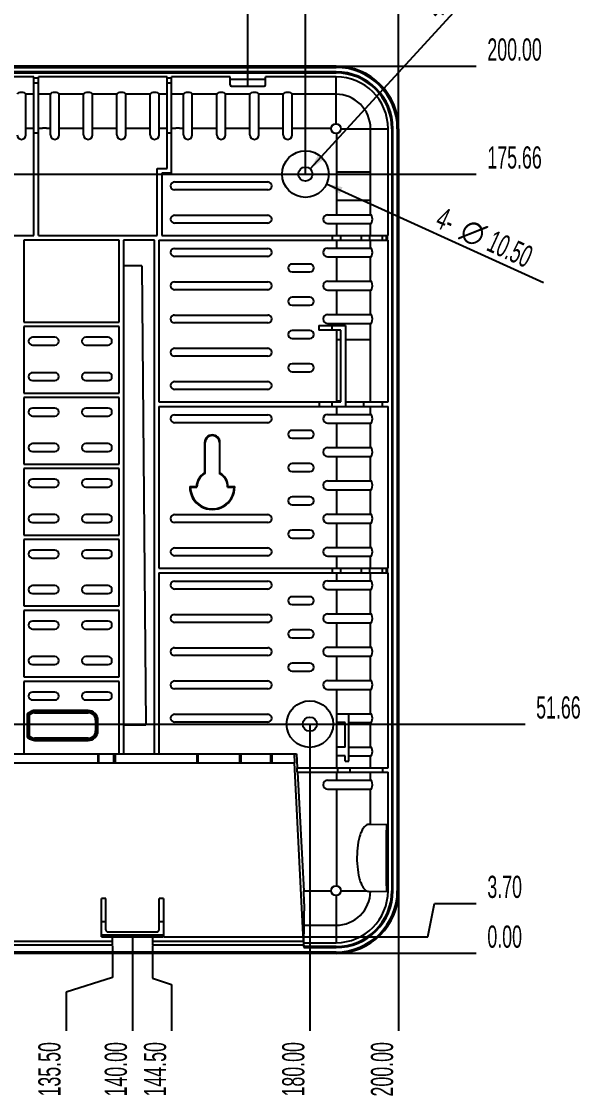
# Model space of a CAD drawing. Header units: millimetres. Extents: x -1 to 407, y -1 to 283.
# Drawn here: x 84 to 147.1, y 97 to 218.3 of the extents above; entities that cross this region are included whole.
import ezdxf
from ezdxf.enums import TextEntityAlignment as Align

# ---------------------------------------------------------------- set-up
doc = ezdxf.new("R2010")
doc.units = ezdxf.units.MM
doc.header["$LTSCALE"] = 23.1
doc.layers.get('0').update_dxf_attribs({"linetype": 'CONTINUOUS'})
doc.styles.get("Standard").update_dxf_attribs({"font": 'txt', "width": 0.6})
doc.styles.add('TEXTSTYLE_13', font='gdt', dxfattribs={"width": 0.6})
doc.dimstyles.new('DIMSTYLE_1', dxfattribs={"dimtxt": 2.5, "dimasz": 1.8, "dimexe": 0.05, "dimexo": 0.0625, "dimtad": 1, "dimlfac": 2, "dimzin": 0, "dimdsep": 46, "dimtxsty": 'Standard', "dimblk": '_FILLED', "dimblk1": '_FILLED', "dimblk2": '_FILLED', "dimcen": 0.09, "dimadec": 0, "dimazin": 0, "dimtol": 1, "dimtp": 0.2, "dimtm": 0.2, "dimtfac": 1, "dimtofl": 0, "dimtmove": 0, "dimatfit": 3, "dimldrblk": '_FILLED', "dimfxl": 1, "dimtolj": 1, "dimtzin": 0, "dimarcsym": 0})
doc.dimstyles.new('DIMSTYLE_2', dxfattribs={"dimtxt": 2.5, "dimasz": 1.8, "dimexe": 0.05, "dimexo": 0.0625, "dimtad": 0, "dimtih": 1, "dimtoh": 1, "dimlfac": 2, "dimzin": 0, "dimdsep": 46, "dimtxsty": 'Standard', "dimblk": '_FILLED', "dimblk1": '_FILLED', "dimblk2": '_FILLED', "dimcen": 0.09, "dimadec": 0, "dimazin": 0, "dimtp": 0.01, "dimtm": 0.01, "dimtfac": 1, "dimtofl": 0, "dimtmove": 0, "dimatfit": 3, "dimldrblk": '_FILLED', "dimfxl": 1, "dimtolj": 1, "dimtzin": 0, "dimarcsym": 0})
doc.dimstyles.new('DIMSTYLE_3', dxfattribs={"dimtxt": 2.5, "dimasz": 1.8, "dimexe": 0.05, "dimexo": 0.0625, "dimtad": 1, "dimlfac": 2, "dimzin": 0, "dimdsep": 46, "dimtxsty": 'Standard', "dimblk": '_FILLED', "dimblk1": '_FILLED', "dimblk2": '_FILLED', "dimcen": 0.09, "dimadec": 0, "dimazin": 0, "dimtp": 0.01, "dimtm": 0.01, "dimtfac": 1, "dimtmove": 0, "dimatfit": 2, "dimldrblk": '_FILLED', "dimfxl": 1, "dimtolj": 1, "dimtzin": 0, "dimarcsym": 0})

# ---------------------------------------------------------------- blocks, each defined once
blk = doc.blocks.new('_FILLED')
at = {"color": 0, "linetype": 'ByBlock'}
blk.add_solid([(0, 0), (-1, 0.222), (-1, -0.222)], dxfattribs=at)
blk = doc.blocks.new('*D2')
at = {"color": 2, "linetype": 'Continuous'}
for p, q in [((26.46, 206.25), (26.46, 233.3)), ((26.46, 233.25), (76.46, 233.25)), ((126.46, 233.25), (76.46, 233.25)), ((126.46, 206.25), (126.46, 233.3))]:
    blk.add_line(p, q, dxfattribs=at)
at = {"color": 2, "linetype": 'Continuous', "xscale": 1.8, "yscale": 1.8, "zscale": 1.8, "rotation": 180}
blk.add_blockref('_FILLED', (26.46, 233.25), dxfattribs=at)
at = {"color": 2, "linetype": 'Continuous', "xscale": 1.8, "yscale": 1.8, "zscale": 1.8}
blk.add_blockref('_FILLED', (126.46, 233.25), dxfattribs=at)
at = {"color": 2, "linetype": 'Continuous', "width": 0.6}
for s, p in [('(1) ', (67.5, 235.12)), ('200.00', (75, 235.12)), ('0.20', (85.42, 235.12))]:
    blk.add_text(s, height=2.5, dxfattribs=at).set_placement(p, align=Align.CENTER)
at = {"color": 2, "linetype": 'Continuous', "style": 'TEXTSTYLE_13'}
blk.add_text('`', height=2.5, dxfattribs=at).set_placement((80.96, 235.12), align=Align.CENTER)
blk = doc.blocks.new('*D4')
at = {"color": 2, "linetype": 'Continuous'}
blk.add_line((126.46, 120.23), (126.46, 104.48), dxfattribs=at)
at = {"color": 2, "linetype": 'Continuous', "width": 0.6}
blk.add_text('200.00', height=2.5, rotation=90, dxfattribs=at).set_placement((125.84, 103.23), align=Align.RIGHT)
blk = doc.blocks.new('*D7')
at = {"color": 2, "linetype": 'Continuous'}
blk.add_line((96.46, 115.03), (96.46, 104.48), dxfattribs=at)
at = {"color": 2, "linetype": 'Continuous', "width": 0.6}
blk.add_text('140.00', height=2.5, rotation=90, dxfattribs=at).set_placement((95.84, 103.23), align=Align.RIGHT)
blk = doc.blocks.new('*D9')
at = {"color": 2, "linetype": 'Continuous'}
blk.add_line((115.96, 201.13), (115.96, 222), dxfattribs=at)
at = {"color": 2, "linetype": 'Continuous', "width": 0.6}
blk.add_text('179.00', height=2.5, rotation=90, dxfattribs=at).set_placement((115.34, 223.25))
blk = doc.blocks.new('*D11')
at = {"color": 2, "linetype": 'Continuous'}
blk.add_line((116.46, 139.01), (116.46, 104.48), dxfattribs=at)
at = {"color": 2, "linetype": 'Continuous', "width": 0.6}
blk.add_text('180.00', height=2.5, rotation=90, dxfattribs=at).set_placement((115.84, 103.23), align=Align.RIGHT)
blk = doc.blocks.new('*D14')
at = {"color": 2, "linetype": 'Continuous'}
blk.add_line((109.46, 211.05), (109.46, 222), dxfattribs=at)
at = {"color": 2, "linetype": 'Continuous', "width": 0.6}
blk.add_text('166.00', height=2.5, rotation=90, dxfattribs=at).set_placement((108.84, 223.25))
blk = doc.blocks.new('*D15')
at = {"color": 2, "linetype": 'Continuous'}
blk.add_line((119.48, 213.24), (135.22, 213.24), dxfattribs=at)
at = {"color": 2, "linetype": 'Continuous', "width": 0.6}
blk.add_text('200.00', height=2.5, dxfattribs=at).set_placement((136.47, 213.87))
blk = doc.blocks.new('*D16')
at = {"color": 2, "linetype": 'Continuous'}
blk.add_line((119.48, 113.24), (135.22, 113.24), dxfattribs=at)
at = {"color": 2, "linetype": 'Continuous', "width": 0.6}
blk.add_text('0.00', height=2.5, dxfattribs=at).set_placement((136.47, 113.87))
blk = doc.blocks.new('*D17')
at = {"color": 2, "linetype": 'Continuous'}
blk.add_line((36.53, 139.07), (140.72, 139.07), dxfattribs=at)
at = {"color": 2, "linetype": 'Continuous', "width": 0.6}
blk.add_text('51.66', height=2.5, dxfattribs=at).set_placement((141.97, 139.7))
blk = doc.blocks.new('*D18')
at = {"color": 2, "linetype": 'Continuous'}
blk.add_line((37.03, 201.07), (135.22, 201.07), dxfattribs=at)
at = {"color": 2, "linetype": 'Continuous', "width": 0.6}
blk.add_text('175.66', height=2.5, dxfattribs=at).set_placement((136.47, 201.7))
blk = doc.blocks.new('*D19')
at = {"color": 2, "linetype": 'Continuous'}
blk.add_line((116.5, 201.66), (145.87, 233.74), dxfattribs=at)
at = {"color": 2, "linetype": 'Continuous', "xscale": 1.8, "yscale": 1.8, "zscale": 1.8, "rotation": 227.526337154}
blk.add_blockref('_FILLED', (116.5, 201.66), dxfattribs=at)
at = {"color": 2, "linetype": 'Continuous', "width": 0.6}
for s, p in [(' HOLES', (139.33, 227.52)), ('3.20', (135.28, 223.1)), ('4-', (131, 218.43))]:
    blk.add_text(s, height=2.5, rotation=47.5263, dxfattribs=at).set_placement(p)
at = {"color": 2, "linetype": 'Continuous', "style": 'TEXTSTYLE_13'}
blk.add_text('n', height=2.5, rotation=47.5263, dxfattribs=at).set_placement((133.03, 220.64))
blk = doc.blocks.new('*D20')
at = {"color": 2, "linetype": 'Continuous'}
blk.add_line((118.35, 199.98), (142.79, 188.87), dxfattribs=at)
at = {"color": 2, "linetype": 'Continuous', "xscale": 1.8, "yscale": 1.8, "zscale": 1.8, "rotation": 155.5446510303}
blk.add_blockref('_FILLED', (118.35, 199.98), dxfattribs=at)
at = {"color": 2, "linetype": 'Continuous', "width": 0.6}
for s, p in [('4-', (130.46, 195.16)), ('10.50', (136.23, 192.54))]:
    blk.add_text(s, height=2.5, rotation=-24.4553, dxfattribs=at).set_placement(p)
at = {"color": 2, "linetype": 'Continuous', "style": 'TEXTSTYLE_13'}
blk.add_text('n', height=2.5, rotation=-24.4553, dxfattribs=at).set_placement((133.19, 193.92))
blk = doc.blocks.new('*D21')
at = {"color": 2, "linetype": 'Continuous'}
for p, q in [((129.75, 115.09), (130.5, 118.86)), ((130.5, 118.86), (135.22, 118.86)), ((100.03, 115.09), (129.75, 115.09))]:
    blk.add_line(p, q, dxfattribs=at)
at = {"color": 2, "linetype": 'Continuous', "width": 0.6}
blk.add_text('3.70', height=2.5, dxfattribs=at).set_placement((136.47, 119.48))
blk = doc.blocks.new('*D24')
at = {"color": 2, "linetype": 'Continuous'}
for p, q in [((94.21, 114.08), (94.21, 110.5)), ((94.21, 110.5), (88.99, 108.86)), ((88.99, 108.86), (88.99, 104.48))]:
    blk.add_line(p, q, dxfattribs=at)
at = {"color": 2, "linetype": 'Continuous', "width": 0.6}
blk.add_text('135.50', height=2.5, rotation=90, dxfattribs=at).set_placement((88.36, 103.23), align=Align.RIGHT)
blk = doc.blocks.new('*D25')
at = {"color": 2, "linetype": 'Continuous'}
for p, q in [((98.71, 114.08), (98.71, 110.43)), ((98.71, 110.43), (100.88, 109.73)), ((100.88, 109.73), (100.88, 104.48))]:
    blk.add_line(p, q, dxfattribs=at)
at = {"color": 2, "linetype": 'Continuous', "width": 0.6}
blk.add_text('144.50', height=2.5, rotation=90, dxfattribs=at).set_placement((100.26, 103.23), align=Align.RIGHT)

msp = doc.modelspace()

# ---------------------------------------------------------------- linework, layer by layer
at = {"color": 7, "linetype": 'Continuous'}
for p, q in [((119.4132, 213.2497), (33.5132, 213.2497)), ((33.5132, 213.0997), (119.4132, 213.0997)), ((119.4132, 212.6035), (33.5132, 212.6035)), ((119.4132, 212.5797), (33.5132, 212.5797)), ((33.5132, 212.4798), (119.4132, 212.4798)), ((119.4132, 213.2497), (119.4132, 213.0997)), ((119.4132, 212.6035), (119.4132, 212.4798)), ((85.3632, 212.0496), (78.4632, 212.0496)), ((85.3632, 194.1414), (85.3632, 212.0496)), ((85.3632, 211.9414), (85.8632, 211.9414)), ((85.8632, 211.8798), (85.3632, 211.8798)), ((85.3632, 211.3805), (85.8632, 211.3805)), ((85.8632, 194.1414), (85.8632, 212.0496)), ((100.3632, 212.0496), (85.8632, 212.0496)), ((100.3632, 201.689), (100.3632, 212.0496)), ((100.3632, 211.9414), (100.8632, 211.9414)), ((100.8632, 211.8798), (100.3632, 211.8798)), ((100.3632, 211.3805), (100.8632, 211.3805)), ((100.8632, 201.189), (100.8632, 212.0496)), ((107.4632, 212.0496), (100.8632, 212.0496)), ((107.4632, 211.1414), (107.4632, 212.0496)), ((111.4632, 211.7414), (107.4632, 211.7414)), ((111.4632, 211.1414), (111.4632, 212.0496)), ((119.4132, 212.0496), (111.4632, 212.0496)), ((119.4132, 206.6471), (119.4132, 212.0496)), ((84.4632, 205.4914), (84.4632, 210.1023)), ((85.3632, 210.0815), (84.4632, 210.0815)), ((87.2132, 210.0815), (85.8632, 210.0815)), ((87.2132, 205.4914), (87.2132, 210.1023)), ((88.2132, 205.4914), (88.2132, 210.1023)), ((90.9632, 210.0815), (88.2132, 210.0815)), ((90.9632, 205.4914), (90.9632, 210.1023)), ((91.9632, 205.4914), (91.9632, 210.1023)), ((94.7132, 210.0815), (91.9632, 210.0815)), ((94.7132, 205.4914), (94.7132, 210.1023)), ((95.7132, 205.4914), (95.7132, 210.1023)), ((98.4632, 210.0815), (95.7132, 210.0815)), ((98.4632, 205.4914), (98.4632, 210.1023)), ((99.4632, 205.4914), (99.4632, 210.1023)), ((100.3632, 210.0815), (99.4632, 210.0815)), ((102.2132, 210.0815), (100.8632, 210.0815)), ((102.2132, 205.4914), (102.2132, 210.1023)), ((103.2132, 205.4914), (103.2132, 210.1023)), ((105.9632, 210.0815), (103.2132, 210.0815)), ((105.9632, 205.4914), (105.9632, 210.1023)), ((106.9632, 205.4914), (106.9632, 210.1023)), ((109.7132, 210.0815), (106.9632, 210.0815)), ((107.6132, 210.9914), (111.3132, 210.9914)), ((109.7132, 205.4914), (109.7132, 210.1023)), ((110.7132, 205.4914), (110.7132, 210.1023)), ((113.4632, 210.0815), (110.7132, 210.0815)), ((113.4632, 205.4914), (113.4632, 210.1023)), ((114.4632, 205.4914), (114.4632, 210.1023)), ((119.4132, 210.0815), (114.4632, 210.0815)), ((84.8125, 206.2367), (85.3632, 206.2358)), ((85.8632, 206.2358), (86.3341, 206.2367)), ((86.7634, 206.2372), (87.2132, 206.2375)), ((88.2132, 206.2393), (90.9632, 206.2377)), ((91.9632, 206.2393), (94.7132, 206.2377)), ((95.7132, 206.2393), (98.4632, 206.2377)), ((99.952, 206.2367), (100.3632, 206.2358)), ((100.8632, 206.2358), (101.3501, 206.2367)), ((101.7634, 206.2372), (102.2132, 206.2375)), ((103.2132, 206.2393), (105.9632, 206.2377)), ((106.9632, 206.2393), (109.7132, 206.2377)), ((110.7132, 206.2393), (113.4632, 206.2377)), ((114.7609, 206.2367), (118.8777, 206.2359)), ((119.8688, 206.1914), (125.2713, 206.1914)), ((123.3033, 196.4914), (123.3033, 206.1914)), ((125.2713, 194.1414), (125.2713, 206.1914)), ((125.7016, 206.1914), (125.8253, 206.1914)), ((125.7016, 206.1914), (125.7016, 120.2914)), ((125.8014, 120.2914), (125.8014, 206.1914)), ((125.8253, 120.2914), (125.8253, 206.1914)), ((126.3215, 206.1914), (126.4715, 206.1914)), ((126.3215, 206.1914), (126.3215, 120.2914)), ((126.4715, 206.1914), (126.4715, 120.2914)), ((85.3632, 205.7414), (85.8632, 205.7414)), ((100.3632, 205.7414), (100.8632, 205.7414)), ((119.4576, 205.6471), (119.4575, 196.4914)), ((99.2656, 194.1414), (99.2656, 201.689)), ((99.2656, 201.689), (100.3632, 201.689)), ((99.7656, 201.189), (99.7656, 194.1414)), ((100.8632, 201.189), (99.7656, 201.189)), ((101.2132, 200.189), (111.7132, 200.189)), ((123.3033, 201.2799), (119.4595, 201.2799)), ((111.7132, 199.2938), (101.2132, 199.2938)), ((119.4595, 198.146), (123.3033, 198.146)), ((118.4632, 196.4914), (123.3241, 196.4914)), ((101.2132, 196.439), (111.7132, 196.439)), ((111.7132, 195.5438), (101.2132, 195.5438)), ((118.4632, 195.4914), (123.3241, 195.4914)), ((119.4575, 195.4914), (119.4575, 194.1414)), ((123.3033, 194.1414), (123.3033, 195.4914)), ((67.1132, 194.1414), (85.3632, 194.1414)), ((85.8632, 194.1414), (99.2656, 194.1414)), ((99.7656, 194.1414), (125.2713, 194.1414)), ((118.9632, 194.1414), (118.9632, 193.6414)), ((119.9632, 193.6414), (119.9632, 194.1414)), ((122.2382, 194.1414), (122.2382, 193.6414)), ((123.2382, 193.6414), (123.2382, 194.1414)), ((124.6022, 194.1414), (124.6022, 193.6414)), ((125.1015, 193.6414), (125.1015, 194.1414)), ((125.1632, 194.1414), (125.1632, 193.6414)), ((84.2132, 193.6414), (84.2132, 184.389)), ((94.9632, 193.6414), (84.2132, 193.6414)), ((94.9632, 184.389), (94.9632, 193.6414)), ((95.4632, 193.6414), (95.4632, 135.7214)), ((98.9582, 193.6414), (95.4632, 193.6414)), ((98.9582, 135.7214), (98.9582, 193.6414)), ((99.4582, 193.6414), (99.4582, 175.3914)), ((99.4582, 193.6414), (125.2713, 193.6414)), ((119.4575, 193.6414), (119.4575, 192.7414)), ((123.3033, 192.7414), (123.3033, 193.6414)), ((125.2713, 175.3914), (125.2713, 193.6414)), ((101.2132, 192.689), (111.7132, 192.689)), ((111.7132, 191.7938), (101.2132, 191.7938)), ((118.4632, 192.7414), (123.3241, 192.7414)), ((118.4632, 191.7414), (123.3241, 191.7414)), ((119.4575, 191.7414), (119.4575, 188.9914)), ((123.3033, 188.9914), (123.3033, 191.7414)), ((97.5066, 190.7414), (95.4632, 190.7414)), ((97.5066, 190.7414), (97.9582, 138.9914)), ((116.4632, 190.939), (114.4632, 190.939)), ((114.4632, 190.0438), (116.4632, 190.0438)), ((101.2132, 188.939), (111.7132, 188.939)), ((111.7132, 188.0438), (101.2132, 188.0438)), ((118.4632, 188.9914), (123.3241, 188.9914)), ((116.4632, 187.189), (114.4632, 187.189)), ((118.4632, 187.9914), (123.3241, 187.9914)), ((119.4575, 187.9914), (119.4575, 185.2414)), ((123.3033, 185.2414), (123.3033, 187.9914)), ((114.4632, 186.2938), (116.4632, 186.2938)), ((84.2132, 184.389), (94.9632, 184.389)), ((101.2132, 185.189), (111.7132, 185.189)), ((118.4632, 185.2414), (123.3241, 185.2414)), ((84.2132, 183.889), (84.2132, 176.389)), ((94.9632, 183.889), (84.2132, 183.889)), ((94.9632, 176.389), (94.9632, 183.889)), ((111.7132, 184.2938), (101.2132, 184.2938)), ((116.4632, 183.439), (114.4632, 183.439)), ((117.4632, 183.9914), (120.4632, 183.9914)), ((117.4632, 183.9914), (117.4632, 183.4914)), ((119.9632, 183.4914), (117.4632, 183.4914)), ((118.4632, 184.2414), (123.3241, 184.2414)), ((118.9632, 183.4914), (118.9632, 183.9914)), ((119.4575, 184.2414), (119.4575, 183.9914)), ((119.4575, 183.4914), (119.4585, 175.503)), ((119.9632, 175.3914), (119.9632, 183.4914)), ((120.4632, 183.9914), (120.4632, 174.8914)), ((123.3033, 175.3914), (123.3033, 184.2414)), ((87.7132, 182.689), (85.2132, 182.689)), ((93.7132, 182.689), (91.2132, 182.689)), ((114.4632, 182.5438), (116.4632, 182.5438)), ((119.9632, 182.3893), (119.4595, 182.3893)), ((123.3033, 182.3893), (120.4632, 182.3893)), ((85.2132, 181.7938), (87.7132, 181.7938)), ((91.2132, 181.7938), (93.7132, 181.7938)), ((101.2132, 181.439), (111.7132, 181.439)), ((111.7132, 180.5438), (101.2132, 180.5438)), ((116.4632, 179.689), (114.4632, 179.689)), ((87.7132, 178.689), (85.2132, 178.689)), ((93.7132, 178.689), (91.2132, 178.689)), ((114.4632, 178.7938), (116.4632, 178.7938)), ((85.2132, 177.7938), (87.7132, 177.7938)), ((91.2132, 177.7938), (93.7132, 177.7938)), ((101.2132, 177.689), (111.7132, 177.689)), ((84.2132, 176.389), (94.9632, 176.389)), ((84.2132, 175.889), (84.2132, 168.389)), ((94.9632, 175.889), (84.2132, 175.889)), ((94.9632, 168.389), (94.9632, 175.889)), ((111.7132, 176.7938), (101.2132, 176.7938)), ((87.7132, 174.689), (85.2132, 174.689)), ((93.7132, 174.689), (91.2132, 174.689)), ((99.4582, 175.3914), (119.9632, 175.3914)), ((99.4582, 174.8914), (125.2713, 174.8914)), ((99.4582, 174.8914), (99.4582, 156.6414)), ((117.5036, 175.3914), (117.5036, 174.8914)), ((118.9632, 174.8914), (118.9632, 175.3914)), ((119.4585, 175.503), (119.4575, 175.3914)), ((119.4575, 174.8914), (119.4575, 173.9914)), ((119.4615, 175.503), (119.9632, 175.503)), ((120.4632, 175.3914), (125.2713, 175.3914)), ((122.5021, 175.3914), (122.5021, 174.8914)), ((123.3033, 173.9914), (123.3033, 174.8914)), ((124.6313, 175.3914), (124.6313, 174.8914)), ((125.2713, 156.6414), (125.2713, 174.8914)), ((85.2132, 173.7938), (87.7132, 173.7938)), ((91.2132, 173.7938), (93.7132, 173.7938)), ((101.2132, 173.939), (111.7132, 173.939)), ((118.4632, 173.9914), (123.3241, 173.9914)), ((111.7132, 173.0438), (101.2132, 173.0438)), ((118.4632, 172.9914), (123.3241, 172.9914)), ((119.4575, 172.9914), (119.4575, 170.2414)), ((123.3033, 170.2414), (123.3033, 172.9914)), ((116.4632, 172.189), (114.4632, 172.189)), ((114.4632, 171.2938), (116.4632, 171.2938)), ((87.7132, 170.689), (85.2132, 170.689)), ((93.7132, 170.689), (91.2132, 170.689)), ((104.5989, 170.8064), (104.5989, 167.3731)), ((104.6382, 170.8064), (104.6578, 170.8064)), ((104.6382, 167.3497), (104.6382, 170.8064)), ((104.6578, 167.3379), (104.6578, 170.8064)), ((106.2685, 170.8064), (106.2882, 170.8064)), ((106.2685, 170.8064), (106.2685, 167.3379)), ((106.2882, 170.8064), (106.2882, 167.3497)), ((106.3275, 167.3731), (106.3275, 170.8064)), ((118.4632, 170.2414), (123.3241, 170.2414)), ((85.2132, 169.7938), (87.7132, 169.7938)), ((91.2132, 169.7938), (93.7132, 169.7938)), ((118.4632, 169.2414), (123.3241, 169.2414)), ((119.4575, 169.2414), (119.4575, 166.4914)), ((123.3033, 166.4914), (123.3033, 169.2414)), ((84.2132, 168.389), (94.9632, 168.389)), ((94.9632, 167.889), (84.2132, 167.889)), ((84.2132, 167.889), (84.2132, 160.389)), ((94.9632, 160.389), (94.9632, 167.889)), ((116.4632, 168.439), (114.4632, 168.439)), ((114.4632, 167.5438), (116.4632, 167.5438)), ((87.7132, 166.689), (85.2132, 166.689)), ((93.7132, 166.689), (91.2132, 166.689)), ((104.6382, 167.3497), (104.6578, 167.3379)), ((118.4632, 166.4914), (123.3241, 166.4914)), ((85.2132, 165.7938), (87.7132, 165.7938)), ((91.2132, 165.7938), (93.7132, 165.7938)), ((102.9242, 165.8457), (103.6743, 165.8457)), ((102.9829, 165.7868), (103.7329, 165.7868)), ((107.2132, 165.8064), (107.1934, 165.7868)), ((107.1934, 165.7868), (107.9435, 165.7868)), ((107.252, 165.8457), (108.0022, 165.8457)), ((118.4632, 165.4914), (123.3241, 165.4914)), ((119.4575, 165.4914), (119.4575, 162.7414)), ((123.3033, 162.7414), (123.3033, 165.4914)), ((116.4632, 164.689), (114.4632, 164.689)), ((114.4632, 163.7938), (116.4632, 163.7938)), ((87.7132, 162.689), (85.2132, 162.689)), ((93.7132, 162.689), (91.2132, 162.689)), ((101.2132, 162.689), (111.7132, 162.689)), ((118.4632, 162.7414), (123.3241, 162.7414)), ((85.2132, 161.7938), (87.7132, 161.7938)), ((91.2132, 161.7938), (93.7132, 161.7938)), ((111.7132, 161.7938), (101.2132, 161.7938)), ((118.4632, 161.7414), (123.3241, 161.7414)), ((119.4575, 161.7414), (119.4575, 158.9914)), ((123.3033, 158.9914), (123.3033, 161.7414)), ((84.2132, 160.389), (94.9632, 160.389)), ((116.4632, 160.939), (114.4632, 160.939)), ((94.9632, 159.889), (84.2132, 159.889)), ((84.2132, 159.889), (84.2132, 152.389)), ((94.9632, 152.389), (94.9632, 159.889)), ((101.2132, 158.939), (111.7132, 158.939)), ((114.4632, 160.0438), (116.4632, 160.0438)), ((118.4632, 158.9914), (123.3241, 158.9914)), ((87.7132, 158.689), (85.2132, 158.689)), ((85.2132, 157.7938), (87.7132, 157.7938)), ((93.7132, 158.689), (91.2132, 158.689)), ((91.2132, 157.7938), (93.7132, 157.7938)), ((111.7132, 158.0438), (101.2132, 158.0438)), ((118.4632, 157.9914), (123.3241, 157.9914)), ((119.4575, 157.9914), (119.4575, 156.6414)), ((123.3033, 156.6414), (123.3033, 157.9914)), ((99.4582, 156.6414), (125.2713, 156.6414)), ((118.9632, 156.6414), (118.9632, 156.1414)), ((119.9632, 156.1414), (119.9632, 156.6414)), ((122.2382, 156.6414), (122.2382, 156.1414)), ((123.2382, 156.1414), (123.2382, 156.6414)), ((124.6022, 156.6414), (124.6022, 156.1414)), ((125.1015, 156.1414), (125.1015, 156.6414)), ((125.1632, 156.6414), (125.1632, 156.1414)), ((99.4582, 156.1414), (125.2713, 156.1414)), ((99.4582, 156.1414), (99.4582, 135.7214)), ((119.4575, 156.1414), (119.4575, 155.2414)), ((123.3033, 155.2414), (123.3033, 156.1414)), ((125.2713, 134.1414), (125.2713, 156.1414)), ((87.7132, 154.689), (85.2132, 154.689)), ((93.7132, 154.689), (91.2132, 154.689)), ((101.2132, 155.189), (111.7132, 155.189)), ((111.7132, 154.2938), (101.2132, 154.2938)), ((118.4632, 155.2414), (123.3241, 155.2414)), ((118.4632, 154.2414), (123.3241, 154.2414)), ((119.4575, 154.2414), (119.4575, 151.4914)), ((123.3033, 151.4914), (123.3033, 154.2414)), ((85.2132, 153.7938), (87.7132, 153.7938)), ((91.2132, 153.7938), (93.7132, 153.7938)), ((116.4632, 153.439), (114.4632, 153.439)), ((84.2132, 152.389), (94.9632, 152.389)), ((94.9632, 151.889), (84.2132, 151.889)), ((84.2132, 151.889), (84.2132, 144.389)), ((94.9632, 144.389), (94.9632, 151.889)), ((114.4632, 152.5438), (116.4632, 152.5438)), ((87.7132, 150.689), (85.2132, 150.689)), ((93.7132, 150.689), (91.2132, 150.689)), ((101.2132, 151.439), (111.7132, 151.439)), ((111.7132, 150.5438), (101.2132, 150.5438)), ((118.4632, 151.4914), (123.3241, 151.4914)), ((118.4632, 150.4914), (123.3241, 150.4914)), ((119.4575, 150.4914), (119.4575, 147.7414)), ((123.3033, 147.7414), (123.3033, 150.4914)), ((85.2132, 149.7938), (87.7132, 149.7938)), ((91.2132, 149.7938), (93.7132, 149.7938)), ((116.4632, 149.689), (114.4632, 149.689)), ((114.4632, 148.7938), (116.4632, 148.7938)), ((101.2132, 147.689), (111.7132, 147.689)), ((111.7132, 146.7938), (101.2132, 146.7938)), ((118.4632, 147.7414), (123.3241, 147.7414)), ((87.7132, 146.689), (85.2132, 146.689)), ((85.2132, 145.7938), (87.7132, 145.7938)), ((93.7132, 146.689), (91.2132, 146.689)), ((91.2132, 145.7938), (93.7132, 145.7938)), ((116.4632, 145.939), (114.4632, 145.939)), ((118.4632, 146.7414), (123.3241, 146.7414)), ((119.4575, 146.7414), (119.4575, 143.9914)), ((123.3033, 143.9914), (123.3033, 146.7414)), ((84.2132, 144.389), (94.9632, 144.389)), ((114.4632, 145.0438), (116.4632, 145.0438)), ((94.9632, 143.889), (84.2132, 143.889)), ((84.2132, 143.889), (84.2132, 135.7214)), ((94.9632, 135.7214), (94.9632, 143.889)), ((101.2132, 143.939), (111.7132, 143.939)), ((118.4632, 143.9914), (123.3241, 143.9914)), ((87.7132, 142.689), (85.2132, 142.689)), ((93.7132, 142.689), (91.2132, 142.689)), ((111.7132, 143.0438), (101.2132, 143.0438)), ((118.4632, 142.9914), (123.3241, 142.9914)), ((119.4575, 142.9914), (119.4575, 134.1414)), ((123.3033, 140.2414), (123.3033, 142.9914)), ((85.2132, 141.7938), (87.7132, 141.7938)), ((91.2132, 141.7938), (93.7132, 141.7938)), ((84.5998, 140.2088), (84.5998, 137.624)), ((84.7587, 140.1469), (84.7587, 137.6859)), ((84.8587, 137.7264), (84.8587, 140.1064)), ((91.4818, 140.6048), (85.4444, 140.6048)), ((85.4444, 140.4549), (85.4444, 140.6048)), ((91.482, 140.4459), (85.4444, 140.4459)), ((85.4444, 140.3459), (85.4444, 140.4459)), ((85.4444, 140.3459), (91.482, 140.3459)), ((91.482, 140.6048), (91.482, 140.4549)), ((91.482, 140.4459), (91.482, 140.3459)), ((92.3177, 139.5102), (92.4176, 139.5102)), ((92.3177, 139.5102), (92.3177, 138.3226)), ((92.4176, 138.3226), (92.4176, 139.5102)), ((92.4267, 139.5102), (92.5766, 139.5102)), ((92.5766, 138.3228), (92.5766, 139.5103)), ((101.2132, 140.189), (111.7132, 140.189)), ((119.4615, 140.2414), (123.3241, 140.2414)), ((120.8583, 134.8914), (120.8583, 140.2414)), ((92.4176, 138.3226), (92.3177, 138.3226)), ((92.5766, 138.3226), (92.4267, 138.3226)), ((95.4632, 138.9914), (97.9582, 138.9914)), ((111.7132, 139.2938), (101.2132, 139.2938)), ((120.4488, 139.2414), (119.4615, 139.2414)), ((120.4488, 136.4914), (120.4488, 139.2414)), ((120.8583, 139.2414), (123.3241, 139.2414)), ((123.3033, 136.4914), (123.3033, 139.2414)), ((91.482, 137.4869), (85.4444, 137.4869)), ((85.4444, 137.387), (85.4444, 137.4869)), ((85.4444, 137.387), (91.482, 137.387)), ((91.482, 137.3779), (85.4444, 137.3779)), ((85.4444, 137.228), (85.4444, 137.3779)), ((85.4444, 137.228), (91.4821, 137.228)), ((91.482, 137.4869), (91.482, 137.387)), ((91.482, 137.3779), (91.482, 137.228)), ((120.4488, 136.4914), (119.4615, 136.4914)), ((120.8583, 136.4914), (123.3241, 136.4914)), ((37.9632, 135.7214), (114.9632, 135.7214)), ((38.154, 134.7214), (114.7724, 134.7214)), ((92.5462, 135.7214), (92.5462, 134.7214)), ((92.6838, 134.7214), (92.6829, 135.7214)), ((94.3835, 134.7214), (94.3845, 135.7214)), ((94.5212, 135.7214), (94.5212, 134.7214)), ((103.7212, 135.7214), (103.7212, 134.7214)), ((103.8588, 134.7214), (103.8579, 135.7214)), ((108.575, 134.7214), (108.576, 135.7214)), ((108.7122, 134.7214), (108.7122, 135.7214)), ((112.0631, 134.7214), (112.0631, 135.7214)), ((112.2003, 134.7214), (112.1994, 135.7214)), ((115.7472, 114.5914), (114.7199, 134.7214)), ((114.7724, 134.7214), (114.7214, 135.7214)), ((114.9632, 135.7214), (115.046, 134.1414)), ((120.4488, 135.4914), (119.4615, 135.4914)), ((120.4488, 134.8914), (120.4488, 135.4914)), ((120.4488, 134.8914), (120.8583, 134.8914)), ((120.8583, 135.4914), (123.3241, 135.4914)), ((123.3033, 134.1414), (123.3033, 135.4914)), ((115.0237, 134.1414), (125.2713, 134.1414)), ((115.0499, 133.6408), (115.0237, 134.1408)), ((115.0499, 133.6414), (125.2713, 133.6414)), ((115.0722, 133.6414), (115.7742, 120.2471)), ((119.4575, 133.6414), (119.4575, 132.7414)), ((119.5788, 134.1414), (119.5788, 133.6414)), ((120.9884, 133.6414), (120.9884, 134.1414)), ((123.3033, 132.7414), (123.3033, 133.6414)), ((124.6328, 134.1414), (124.6328, 133.6414)), ((125.2713, 120.2914), (125.2713, 133.6414)), ((118.4632, 132.7414), (123.3241, 132.7414)), ((118.4632, 131.7414), (123.3241, 131.7414)), ((119.4575, 131.7414), (119.4575, 120.8358)), ((123.3033, 127.7657), (123.3033, 131.7414)), ((125.2174, 127.7322), (123.1324, 127.7686)), ((125.2174, 127.7322), (125.2174, 120.2914)), ((125.1664, 124.2971), (125.1043, 124.2949)), ((125.1043, 123.6879), (125.1043, 124.2949)), ((125.1582, 124.7715), (125.1126, 124.7699)), ((125.1664, 124.2971), (125.1664, 123.6858)), ((125.054, 123.2073), (125.0547, 123.0427)), ((125.1043, 123.6879), (125.1664, 123.6858)), ((125.1126, 123.2129), (125.1582, 123.2114)), ((118.8777, 120.2471), (115.7742, 120.2471)), ((119.9575, 120.2914), (122.838, 120.2914)), ((123.1316, 120.2142), (125.2174, 120.2506)), ((125.2713, 120.2914), (125.2174, 120.2914)), ((125.2174, 120.2914), (125.2174, 120.2497)), ((125.8253, 120.2914), (125.7016, 120.2914)), ((126.4715, 120.2914), (126.3215, 120.2914)), ((93.4632, 119.4119), (92.9632, 119.4119)), ((92.9632, 115.0914), (92.9632, 119.4119)), ((93.4632, 115.8914), (93.4632, 119.4119)), ((99.9632, 119.4119), (99.4632, 119.4119)), ((99.4632, 115.8914), (99.4632, 119.4119)), ((99.9632, 119.4119), (99.9632, 115.0914)), ((119.4132, 119.8358), (119.4132, 114.4333)), ((92.9632, 116.8414), (93.4632, 116.8414)), ((99.4632, 116.8414), (99.9632, 116.8414)), ((92.9632, 115.3247), (99.9632, 115.3247)), ((93.7132, 115.6414), (99.2132, 115.6414)), ((115.7681, 114.4333), (115.8068, 116.4013)), ((115.8068, 116.4013), (119.4132, 116.4013)), ((58.7132, 114.5914), (94.2132, 114.5914)), ((94.2132, 114.1414), (58.7132, 114.1414)), ((92.9632, 115.0914), (99.9632, 115.0914)), ((94.2132, 114.1414), (94.2132, 115.0914)), ((98.7132, 115.0914), (98.7132, 114.1414)), ((98.7132, 114.5914), (115.7336, 114.5914)), ((115.7572, 114.1414), (98.7132, 114.1414)), ((115.7336, 114.5911), (115.7572, 114.1411)), ((115.7681, 114.4333), (119.4132, 114.4333)), ((115.7907, 114.003), (115.7681, 114.4333)), ((115.769, 114.1417), (115.7827, 113.8793)), ((119.4132, 113.3831), (33.5132, 113.3831)), ((119.4132, 113.2331), (33.5132, 113.2331)), ((119.4132, 114.003), (115.7794, 114.003)), ((115.7827, 113.8793), (115.7934, 113.9032)), ((115.7827, 113.8793), (119.4132, 113.8793)), ((115.7934, 113.9032), (119.4132, 113.9032)), ((119.4132, 114.003), (119.4132, 113.8793)), ((119.4132, 113.3831), (119.4132, 113.2331))]:
    msp.add_line(p, q, dxfattribs=at)
for centre, radius in [((119.4132, 206.1914), 0.5443), ((115.9632, 201.0714), 2.625), ((115.9632, 201.0714), 0.8), ((116.4632, 139.0714), 2.625), ((116.4632, 139.0714), 0.8), ((119.4132, 120.2914), 0.5443)]:
    msp.add_circle(centre, radius, dxfattribs=at)
for centre, radius, start, end in [((119.4132, 206.1914), 7.0583, 0, 90), ((119.4132, 206.1914), 6.9083, 0, 90), ((119.4132, 206.1914), 6.4121, 0, 90), ((119.4132, 206.1914), 6.3882, 0, 90), ((119.4132, 206.1914), 6.2884, 0, 90), ((107.6132, 211.1414), 0.15, 180, 270), ((111.3132, 211.1414), 0.15, 270, 360), ((119.4132, 206.1914), 5.8581, 0, 90), ((119.4132, 206.1914), 3.8901, 0, 90), ((83.9632, 205.4914), 0.5, 180, 360), ((87.7132, 205.4914), 0.5, 180, 360), ((91.4632, 205.4914), 0.5, 180, 360), ((95.2132, 205.4914), 0.5, 180, 360), ((98.9632, 205.4914), 0.5, 180, 360), ((102.7132, 205.4914), 0.5, 180, 360), ((106.4632, 205.4914), 0.5, 180, 360), ((110.2132, 205.4914), 0.5, 180, 360), ((113.9632, 205.4914), 0.5, 180, 360), ((101.2132, 199.7414), 0.4476, 90, 270), ((111.7132, 199.7414), 0.4476, 270, 90), ((118.4632, 195.9914), 0.5, 90, 270), ((101.2132, 195.9914), 0.4476, 90, 270), ((111.7132, 195.9914), 0.4476, 270, 90), ((101.2132, 192.2414), 0.4476, 90, 270), ((111.7132, 192.2414), 0.4476, 270, 90), ((118.4632, 192.2414), 0.5, 90, 270), ((114.4632, 190.4914), 0.4476, 90, 270), ((116.4632, 190.4914), 0.4476, 270, 90), ((101.2132, 188.4914), 0.4476, 90, 270), ((111.7132, 188.4914), 0.4476, 270, 90), ((118.4632, 188.4914), 0.5, 90, 270), ((114.4632, 186.7414), 0.4476, 90, 270), ((116.4632, 186.7414), 0.4476, 270, 90), ((101.2132, 184.7414), 0.4476, 90, 270), ((111.7132, 184.7414), 0.4476, 270, 90), ((118.4632, 184.7414), 0.5, 90, 270), ((114.4632, 182.9914), 0.4476, 90, 270), ((116.4632, 182.9914), 0.4476, 270, 90), ((85.2132, 182.2414), 0.4476, 90, 270), ((87.7132, 182.2414), 0.4476, 270, 90), ((91.2132, 182.2414), 0.4476, 90, 270), ((93.7132, 182.2414), 0.4476, 270, 90), ((101.2132, 180.9914), 0.4476, 90, 270), ((111.7132, 180.9914), 0.4476, 270, 90), ((114.4632, 179.2414), 0.4476, 90, 270), ((116.4632, 179.2414), 0.4476, 270, 90), ((85.2132, 178.2414), 0.4476, 90, 270), ((87.7132, 178.2414), 0.4476, 270, 90), ((91.2132, 178.2414), 0.4476, 90, 270), ((93.7132, 178.2414), 0.4476, 270, 90), ((101.2132, 177.2414), 0.4476, 90, 270), ((111.7132, 177.2414), 0.4476, 270, 90), ((85.2132, 174.2414), 0.4476, 90, 270), ((87.7132, 174.2414), 0.4476, 270, 90), ((91.2132, 174.2414), 0.4476, 90, 270), ((93.7132, 174.2414), 0.4476, 270, 90), ((101.2132, 173.4914), 0.4476, 90, 270), ((111.7132, 173.4914), 0.4476, 270, 90), ((118.4632, 173.4914), 0.5, 90, 270), ((105.4632, 170.8064), 0.8643, 0, 180), ((105.4632, 170.8064), 0.825, 0, 180), ((105.4632, 170.8064), 0.8054, 0, 180), ((114.4632, 171.7414), 0.4476, 90, 270), ((116.4632, 171.7414), 0.4476, 270, 90), ((85.2132, 170.2414), 0.4476, 90, 270), ((87.7132, 170.2414), 0.4476, 270, 90), ((91.2132, 170.2414), 0.4476, 90, 270), ((93.7132, 170.2414), 0.4476, 270, 90), ((118.4632, 169.7414), 0.5, 90, 270), ((114.4632, 167.9914), 0.4476, 90, 270), ((116.4632, 167.9914), 0.4476, 270, 90), ((85.2132, 166.2414), 0.4476, 90, 270), ((87.7132, 166.2414), 0.4476, 270, 90), ((91.2132, 166.2414), 0.4476, 90, 270), ((93.7132, 166.2414), 0.4476, 270, 90), ((105.4632, 165.8064), 1.7893, 118.883612, 178.742122), ((105.4632, 165.8064), 1.75, 118.127068, 180), ((105.4632, 165.8064), 1.7304, 117.738011, 180.650316), ((105.4632, 165.8064), 1.7304, 359.349684, 62.261989), ((105.4632, 165.8064), 1.75, 0, 61.872932), ((105.4632, 165.8064), 1.7893, 1.257878, 61.116388), ((118.4632, 165.9914), 0.5, 90, 270), ((105.4632, 165.8064), 2.5393, 179.113684, 0.886316), ((107.992, 170.8354), 7.112, 224.554879, 225.224867), ((105.4632, 165.8064), 2.4804, 180.453671, 359.546329), ((107.272, 169.365), 5.0328, 224.369318, 224.998253), ((103.6543, 169.365), 5.0328, 315.001747, 315.630682), ((102.9343, 170.8354), 7.112, 314.775133, 315.445121), ((114.4632, 164.2414), 0.4476, 90, 270), ((116.4632, 164.2414), 0.4476, 270, 90), ((85.2132, 162.2414), 0.4476, 90, 270), ((87.7132, 162.2414), 0.4476, 270, 90), ((91.2132, 162.2414), 0.4476, 90, 270), ((93.7132, 162.2414), 0.4476, 270, 90), ((101.2132, 162.2414), 0.4476, 90, 270), ((111.7132, 162.2414), 0.4476, 270, 90), ((118.4632, 162.2414), 0.5, 90, 270), ((114.4632, 160.4914), 0.4476, 90, 270), ((116.4632, 160.4914), 0.4476, 270, 90), ((101.2132, 158.4914), 0.4476, 90, 270), ((111.7132, 158.4914), 0.4476, 270, 90), ((118.4632, 158.4914), 0.5, 90, 270), ((85.2132, 158.2414), 0.4476, 90, 270), ((87.7132, 158.2414), 0.4476, 270, 90), ((91.2132, 158.2414), 0.4476, 90, 270), ((93.7132, 158.2414), 0.4476, 270, 90), ((85.2132, 154.2414), 0.4476, 90, 270), ((87.7132, 154.2414), 0.4476, 270, 90), ((91.2132, 154.2414), 0.4476, 90, 270), ((93.7132, 154.2414), 0.4476, 270, 90), ((101.2132, 154.7414), 0.4476, 90, 270), ((111.7132, 154.7414), 0.4476, 270, 90), ((118.4632, 154.7414), 0.5, 90, 270), ((114.4632, 152.9914), 0.4476, 90, 270), ((116.4632, 152.9914), 0.4476, 270, 90), ((85.2132, 150.2414), 0.4476, 90, 270), ((87.7132, 150.2414), 0.4476, 270, 90), ((91.2132, 150.2414), 0.4476, 90, 270), ((93.7132, 150.2414), 0.4476, 270, 90), ((101.2132, 150.9914), 0.4476, 90, 270), ((111.7132, 150.9914), 0.4476, 270, 90), ((118.4632, 150.9914), 0.5, 90, 270), ((114.4632, 149.2414), 0.4476, 90, 270), ((116.4632, 149.2414), 0.4476, 270, 90), ((101.2132, 147.2414), 0.4476, 90, 270), ((111.7132, 147.2414), 0.4476, 270, 90), ((118.4632, 147.2414), 0.5, 90, 270), ((85.2132, 146.2414), 0.4476, 90, 270), ((87.7132, 146.2414), 0.4476, 270, 90), ((91.2132, 146.2414), 0.4476, 90, 270), ((93.7132, 146.2414), 0.4476, 270, 90), ((114.4632, 145.4914), 0.4476, 90, 270), ((116.4632, 145.4914), 0.4476, 270, 90), ((101.2132, 143.4914), 0.4476, 90, 270), ((111.7132, 143.4914), 0.4476, 270, 90), ((118.4632, 143.4914), 0.5, 90, 270), ((85.2132, 142.2414), 0.4476, 90, 270), ((87.7132, 142.2414), 0.4476, 270, 90), ((91.2132, 142.2414), 0.4476, 90, 270), ((93.7132, 142.2414), 0.4476, 270, 90), ((85.4442, 139.5104), 0.9445, 89.993399, 137.337189), ((85.4442, 139.5104), 0.9355, 89.993336, 137.121247), ((85.4442, 139.5104), 0.8355, 89.992962, 134.494746), ((85.4449, 139.5077), 1.0971, 90.028586, 106.010286), ((91.482, 139.5102), 1.0946, 0.004637, 90.009901), ((91.4821, 139.5104), 0.9355, 359.993567, 90.006246), ((91.4821, 139.5104), 0.8356, 359.990859, 90.007827), ((91.4821, 139.5104), 0.9446, 1.02181, 88.984534), ((101.2132, 139.7414), 0.4476, 90, 270), ((111.7132, 139.7414), 0.4476, 270, 90), ((91.4821, 138.3225), 0.9355, 269.993254, 0.006752), ((91.4821, 138.3225), 0.8356, 269.990878, 0.00789), ((91.482, 138.3226), 1.0946, 270.004636, 0.009908), ((91.4821, 138.3225), 0.9446, 271.02181, 358.98453), ((85.4444, 138.3227), 0.9448, 222.668294, 269.9991), ((85.4443, 138.3225), 0.9356, 222.881376, 270.004085), ((85.4443, 138.3225), 0.8356, 225.50778, 270.010184), ((118.4632, 132.2414), 0.5, 90, 270), ((336.5973, 123.9914), 211.5447, 179.787484, 180.212369), ((119.4132, 120.2914), 7.0583, 270, 360), ((119.4132, 120.2914), 6.9083, 270, 360), ((119.4132, 120.2914), 6.4121, 270, 360), ((119.4132, 120.2914), 6.3882, 270, 360), ((119.4132, 120.2914), 6.2884, 270, 360), ((119.4132, 120.2914), 5.8581, 270, 360), ((119.4132, 120.2914), 3.8901, 270, 358.906265), ((93.7132, 115.8914), 0.25, 180, 270), ((99.2132, 115.8914), 0.25, 270, 360)]:
    msp.add_arc(centre, radius, start, end, dxfattribs=at)
for centre, major_axis, start_param, end_param in [((83.9632, 210.1023), (0.5, 0), 0, 3.14159265), ((87.7132, 210.1023), (0.5, 0), 0, 3.14159265), ((91.4632, 210.1023), (0.5, 0), 0, 3.14159265), ((95.2132, 210.1023), (0.5, 0), 0, 3.14159265), ((98.9632, 210.1023), (0.5, 0), 0, 3.14159265), ((102.7132, 210.1023), (0.5, 0), 0, 3.14159265), ((106.4632, 210.1023), (0.5, 0), 0, 3.14159265), ((110.2132, 210.1023), (0.5, 0), 0, 3.14159265), ((113.9632, 210.1023), (0.5, 0), 0, 3.14159265), ((123.3241, 195.9914), (0, 0.5), -3.14159265, 0), ((123.3241, 192.2414), (0, 0.5), -3.14159265, 0), ((123.3241, 188.4914), (0, 0.5), -3.14159265, 0), ((123.3241, 184.7414), (0, 0.5), -3.14159265, 0), ((123.3241, 173.4914), (0, 0.5), -3.14159265, 0), ((123.3241, 169.7414), (0, 0.5), -3.14159265, 0), ((123.3241, 165.9914), (0, 0.5), -3.14159265, 0), ((123.3241, 162.2414), (0, 0.5), -3.14159265, 0), ((123.3241, 158.4914), (0, 0.5), -3.14159265, 0), ((123.3241, 154.7414), (0, 0.5), -3.14159265, 0), ((123.3241, 150.9914), (0, 0.5), -3.14159265, 0), ((123.3241, 147.2414), (0, 0.5), -3.14159265, 0), ((123.3241, 143.4914), (0, 0.5), -3.14159265, 0), ((123.3241, 139.7414), (0, 0.5), -3.14159265, 0), ((123.3241, 135.9914), (0, 0.5), -3.14159265, 0), ((123.3241, 132.2414), (0, 0.5), -3.14159265, 0)]:
    msp.add_ellipse(centre, major_axis=major_axis, ratio=0.36397023, start_param=start_param, end_param=end_param, dxfattribs=at)
for points in [[(84.4632, 206.2382), (84.5796, 206.2356), (84.696, 206.2364), (84.8125, 206.2367)], [(86.7634, 206.2372), (86.6203, 206.2394), (86.4771, 206.2403), (86.3341, 206.2367)], [(99.4632, 206.2384), (99.6261, 206.2356), (99.7891, 206.2364), (99.952, 206.2367)], [(101.7634, 206.2372), (101.6256, 206.2394), (101.4878, 206.2403), (101.3501, 206.2367)], [(114.4632, 206.2381), (114.5624, 206.2358), (114.6617, 206.2362), (114.7609, 206.2367)], [(84.8517, 140.4305), (84.9411, 140.4882), (85.0401, 140.5328), (85.1423, 140.5622)]]:
    msp.add_open_spline(points, degree=3, dxfattribs=at)
for points, knots in [([(106.2882, 167.3497), (106.2862, 167.3486), (106.284, 167.3431), (106.2743, 167.3459), (106.2713, 167.3396), (106.2685, 167.3379)], [0, 0, 0, 0, 0.28723532, 0.59828975, 1, 1, 1, 1]), ([(103.7132, 165.8064), (103.7154, 165.8042), (103.7201, 165.8033), (103.7243, 165.7981), (103.7203, 165.7907), (103.7299, 165.7897), (103.7329, 165.7868)], [0, 0, 0, 0, 0.31179915, 0.45543253, 0.58043637, 1, 1, 1, 1]), ([(84.5998, 140.2088), (84.6377, 140.2501), (84.7142, 140.3325), (84.8045, 140.4001), (84.8517, 140.4305)], [0, 0, 0, 0, 0.49979268, 1, 1, 1, 1]), ([(84.5998, 140.2088), (84.618, 140.202), (84.6679, 140.1823), (84.7179, 140.1629), (84.7497, 140.1505)], [0, 0, 0, 0, 0.36339094, 1, 1, 1, 1]), ([(84.7587, 140.1469), (84.7618, 140.1457), (84.7953, 140.1329), (84.8285, 140.119), (84.8587, 140.1064)], [0, 0, 0, 0, 0.09151175, 1, 1, 1, 1]), ([(84.5998, 137.624), (84.6181, 137.6307), (84.6678, 137.6508), (84.7183, 137.6689), (84.7497, 137.6824)], [0, 0, 0, 0, 0.36336031, 1, 1, 1, 1]), ([(85.4444, 137.228), (85.2852, 137.228), (85.0424, 137.2829), (84.7675, 137.45), (84.6541, 137.5648), (84.5998, 137.624)], [0, 0, 0, 0, 0.49837685, 0.74847751, 1, 1, 1, 1]), ([(84.7587, 137.6859), (84.7618, 137.6871), (84.7951, 137.7005), (84.8285, 137.7138), (84.8587, 137.7264)], [0, 0, 0, 0, 0.09169551, 1, 1, 1, 1]), ([(123.1324, 127.7686), (123.0469, 127.7701), (122.8604, 127.7263), (122.6159, 127.534), (122.3996, 127.233), (122.2088, 126.8286), (122.0458, 126.3285), (121.8636, 125.5182), (121.7462, 124.3937), (121.783, 123.0381), (121.9551, 121.9664), (122.1775, 121.2369), (122.3639, 120.8146), (122.575, 120.4949), (122.7493, 120.3409), (122.838, 120.2914)], [0, 0, 0, 0, 0.03117263, 0.06694542, 0.11107267, 0.16517112, 0.22928285, 0.30237331, 0.46747544, 0.63965346, 0.79535853, 0.86118045, 0.91709821, 0.96296537, 1, 1, 1, 1]), ([(125.101, 127.6062), (125.0923, 127.4737), (125.0814, 127.1281), (125.0617, 126.1848), (125.0563, 125.3739), (125.054, 124.776)], [0, 0, 0, 0, 0.14071022, 0.36636087, 1, 1, 1, 1]), ([(125.1178, 127.7331), (125.1148, 127.7332), (125.1124, 127.7175), (125.1081, 127.6978), (125.1046, 127.6555), (125.1022, 127.6246), (125.101, 127.6062)], [0, 0, 0, 0, 0.070023, 0.25859402, 0.56875381, 1, 1, 1, 1]), ([(125.1068, 124.6307), (125.1063, 124.6067), (125.1048, 124.4948), (125.1043, 124.3828), (125.1043, 124.2949)], [0, 0, 0, 0, 0.21424194, 1, 1, 1, 1]), ([(125.1127, 124.7707), (125.1119, 124.7707), (125.112, 124.766), (125.1106, 124.7606), (125.1102, 124.7485), (125.1089, 124.7252), (125.1079, 124.685), (125.1071, 124.6506), (125.1068, 124.6307)], [0, 0, 0, 0, 0.0175364, 0.06677302, 0.14774864, 0.26006617, 0.57527068, 1, 1, 1, 1]), ([(125.1664, 124.2971), (125.1664, 124.3573), (125.1662, 124.4448), (125.1652, 124.5562), (125.1642, 124.6271), (125.1629, 124.6852), (125.1619, 124.7252), (125.1606, 124.7484), (125.1602, 124.7606), (125.1589, 124.7659), (125.159, 124.7707), (125.1582, 124.7707)], [0, 0, 0, 0, 0.38141153, 0.55395462, 0.70529593, 0.82981211, 0.92279261, 0.95611114, 0.9801969, 0.99485038, 1, 1, 1, 1]), ([(125.0547, 123.0427), (125.0573, 122.4798), (125.063, 121.717), (125.0821, 120.8287), (125.0927, 120.5031), (125.1009, 120.3776)], [0, 0, 0, 0, 0.63351127, 0.85843217, 1, 1, 1, 1]), ([(125.1043, 123.6879), (125.1043, 123.6271), (125.1046, 123.5387), (125.1056, 123.4263), (125.1066, 123.3551), (125.1079, 123.297), (125.1089, 123.2572), (125.1102, 123.2341), (125.1106, 123.2221), (125.112, 123.2168), (125.1119, 123.2122), (125.1127, 123.2121)], [0, 0, 0, 0, 0.38360592, 0.55683387, 0.70829905, 0.83223, 0.92416441, 0.95691554, 0.98052699, 0.99488397, 1, 1, 1, 1]), ([(125.1582, 123.2121), (125.159, 123.2121), (125.1589, 123.2169), (125.1602, 123.2222), (125.1606, 123.2345), (125.1619, 123.2577), (125.1629, 123.2977), (125.1642, 123.3557), (125.1652, 123.4266), (125.1662, 123.538), (125.1664, 123.6255), (125.1664, 123.6858)], [0, 0, 0, 0, 0.00514962, 0.0198031, 0.04388886, 0.07720737, 0.17018802, 0.29470447, 0.44604603, 0.61858902, 1, 1, 1, 1]), ([(115.8068, 116.4013), (115.8103, 116.6361), (115.8184, 117.0933), (115.8352, 117.8028), (115.8502, 118.5167), (115.8223, 119.3406), (115.7917, 119.9114), (115.7743, 120.2434)], [0, 0, 0, 0, 0.18329827, 0.35682344, 0.5539051, 0.74048526, 1, 1, 1, 1]), ([(122.838, 120.2914), (122.8613, 120.2784), (122.9528, 120.2336), (123.0564, 120.2129), (123.1316, 120.2142)], [0, 0, 0, 0, 0.26151919, 1, 1, 1, 1]), ([(125.1009, 120.3776), (125.1021, 120.359), (125.1045, 120.3279), (125.1081, 120.2852), (125.1124, 120.2655), (125.1148, 120.2497), (125.1178, 120.2497)], [0, 0, 0, 0, 0.43127597, 0.74145372, 0.93002446, 1, 1, 1, 1])]:
    msp.add_open_spline(points, degree=3, knots=knots, dxfattribs=at)

# ---------------------------------------------------------------- dimensions: what is measured, and where the dimension line sits
at = {"color": 2, "linetype": 'Continuous'}
dim = msp.add_linear_dim(base=(126.4624, 233.2497), p1=(26.4639, 206.1914), p2=(126.4624, 206.1914), text='(1) <>', dimstyle='DIMSTYLE_1', dxfattribs=at)
dim.commit()
dim.dimension.update_dxf_attribs({"geometry": '*D2', "text_midpoint": (76.4632, 233.2497), "dimtype": 160})
for p1, p2, text, picture, middle in [((116.5034, 201.6615), (115.423, 200.4813), '4-%%c<> HOLES', '*D19', (137.2854, 227.1388)), ((118.3527, 199.9847), (113.5737, 202.1581), '4-%%c<>', '*D20', (137.2743, 193.4392))]:
    dim = msp.add_diameter_dim_2p(p1=p1, p2=p2, text=text, dimstyle='DIMSTYLE_3', override={"dimpost": '<>'}, dxfattribs=at)
    dim.commit()
    dim.dimension.update_dxf_attribs({"geometry": picture, "text_midpoint": middle, "dimtype": 163})
for feature_location, offset, dtype, origin, picture, middle in [((115.9632, 201.1339), (0, 20.8658), 1, (26.4639, 201.0714), '*D9', (114.0882, 227.7497)), ((109.4632, 211.0539), (0, 10.9458), 1, (26.4639, 210.9914), '*D14', (107.5882, 227.7497)), ((119.4757, 213.2406), (15.7458, 0), 0, (33.5132, 113.2422), '*D15', (140.9715, 215.1156)), ((37.0257, 201.0714), (98.1958, 0), 0, (36.9632, 113.2422), '*D18', (140.9715, 202.9464)), ((36.5257, 139.0714), (104.1911, 0), 0, (36.4632, 113.2422), '*D17', (145.7168, 140.9464)), ((116.4632, 139.0089), (0, -34.5258), 1, (26.4639, 139.0714), '*D11', (114.5882, 98.7331)), ((100.0257, 115.0914), (35.1958, 3.7673), 0, (99.9632, 113.2422), '*D21', (139.4715, 120.7337)), ((126.4624, 120.2289), (0, -15.7458), 1, (26.4639, 120.2914), '*D4', (124.5874, 98.7331)), ((119.4756810443, 113.2421843124), (15.745777799, 0), 0, (33.5131810443, 113.2421843124), '*D16', (139.4714588433, 115.1171843124)), ((96.4632, 115.0289), (0, -10.5458), 1, (26.4639, 115.0914), '*D7', (94.5882, 98.7331)), ((98.7131810443, 114.0789160045), (2.1698695553, -9.5957777989), 0, (26.4639493522, 114.5914160045), '*D25', (99.0080505996, 98.7331382056)), ((94.2131810443, 114.0789160045), (-5.223481728, -9.5957777989), 0, (26.4639493522, 114.1414160045), '*D24', (87.1146993163, 98.7331382056))]:
    dim = msp.add_ordinate_dim(feature_location=feature_location, offset=offset, dtype=dtype, origin=origin, dimstyle='DIMSTYLE_2', override={"dimtad": 1, "dimtih": 0, "dimtoh": 0}, dxfattribs=at)
    dim.commit()
    dim.dimension.update_dxf_attribs({"geometry": picture, "text_midpoint": middle})

doc.saveas('drawing.dxf')
